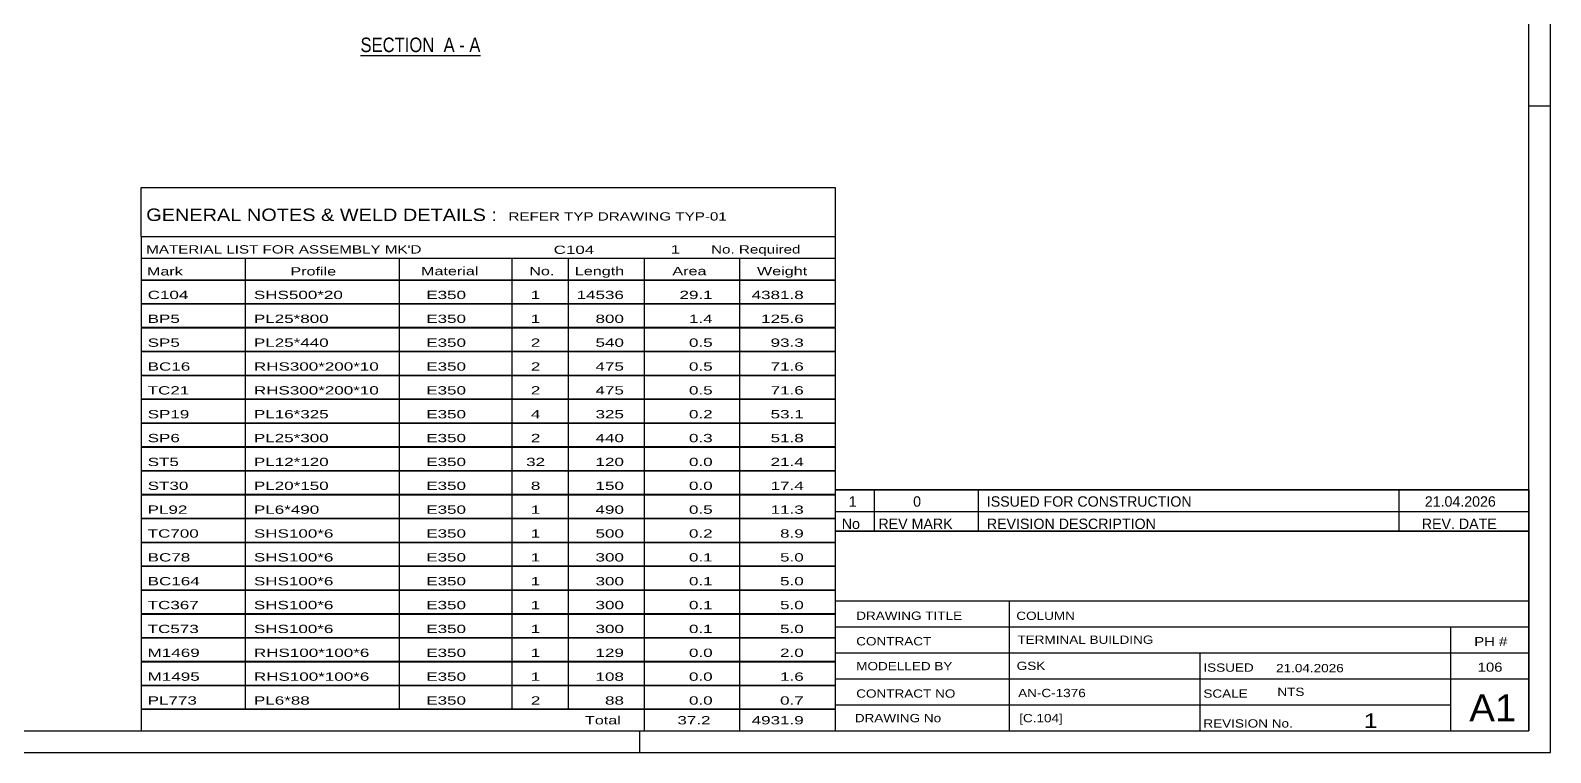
# Model space of a CAD drawing. Header units: millimetres. Extents: x -130 to 464, y -183 to 237.
# Drawn here: x 113.2 to 463.8, y -183 to -16.5 of the extents above; entities that cross this region are included whole.
import ezdxf

# ---------------------------------------------------------------- set-up
doc = ezdxf.new("R2010")
doc.units = ezdxf.units.MM
doc.styles.add('Arial Narrow', font='ARIALN.TTF', dxfattribs={"height": 0.2})

# ---------------------------------------------------------------- blocks, each defined once
blk = doc.blocks.new('Unknown-284929020-1134')
at = {"color": 5, "linetype": 'Continuous'}
for p, q in [((463.79, -182.98), (463.79, 237.02)), ((458.79, -177.98), (458.79, 232.02)), ((463.79, -33.98), (458.79, -33.98)), ((-125.21, -177.98), (458.79, -177.98)), ((253.79, -182.98), (253.79, -177.98)), ((-130.21, -182.98), (463.79, -182.98))]:
    blk.add_line(p, q, dxfattribs=at)
blk = doc.blocks.new('Unknown-284929020-17 - 3059')
at = {"color": 6, "linetype": 'Continuous'}
blk.add_line((189.37, -22.23), (217.02, -22.23), dxfattribs=at)
at = {"color": 0, "linetype": 'Continuous'}
blk.add_wipeout([(207.48, -21.48), (207.48, -17.98), (189.37, -17.98), (189.37, -21.48)], dxfattribs=at)
at = {"color": 7, "linetype": 'Continuous', "style": 'Arial Narrow'}
blk.add_text('SECTION ', height=3.34, dxfattribs=at).set_placement((189.37, -21.48))
at = {"color": 0, "linetype": 'Continuous'}
blk.add_wipeout([(211.09, -21.48), (211.09, -17.98), (208.53, -17.98), (208.53, -21.48)], dxfattribs=at)
blk.add_wipeout([(213.41, -21.48), (213.41, -17.98), (212.14, -17.98), (212.14, -21.48)], dxfattribs=at)
at = {"color": 7, "linetype": 'Continuous', "style": 'Arial Narrow'}
blk.add_text('A', height=3.34, dxfattribs=at).set_placement((208.53, -21.48))
at = {"color": 0, "linetype": 'Continuous'}
blk.add_wipeout([(217.02, -21.48), (217.02, -17.98), (214.46, -17.98), (214.46, -21.48)], dxfattribs=at)
at = {"color": 7, "linetype": 'Continuous', "style": 'Arial Narrow'}
for s, p in [('-', (212.14, -21.48)), ('A', (214.46, -21.48))]:
    blk.add_text(s, height=3.34, dxfattribs=at).set_placement(p)
blk = doc.blocks.new('Unknown-284929020-9032')
at = {"color": 7, "linetype": 'Continuous'}
for p, q in [((298.79, -131.93), (298.79, -177.98)), ((298.79, -131.93), (458.79, -131.93)), ((458.79, -131.98), (458.79, -177.98)), ((298.79, -147.98), (458.79, -147.98)), ((338.93, -147.98), (338.93, -177.98)), ((298.79, -153.98), (458.79, -153.98)), ((440.79, -177.93), (440.79, -153.93)), ((298.79, -159.98), (458.79, -159.98)), ((382.93, -159.98), (382.93, -177.98)), ((298.79, -165.98), (458.79, -165.98)), ((298.79, -171.98), (440.79, -171.98)), ((298.79, -177.98), (458.79, -177.98))]:
    blk.add_line(p, q, dxfattribs=at)
at = {"color": 7, "style": 'Arial Narrow'}
for s, height, width, p in [('DRAWING TITLE', 1.9089, 1.425378, (303.68, -152.38)), ('COLUMN', 1.909, 1.425378, (340.6, -152.4)), ('CONTRACT', 1.909, 1.425378, (303.68, -158.27)), ('TERMINAL BUILDING', 1.9089, 1.425378, (340.85, -157.91)), ('MODELLED BY', 1.9089, 1.425378, (303.68, -164)), ('GSK', 1.909, 1.425378, (340.68, -163.94)), ('ISSUED', 1.909, 1.425378, (383.73, -164.34)), ('21.04.2026', 1.909, 1.425378, (400.49, -164.46)), ('CONTRACT NO', 1.9089, 1.425378, (303.68, -170.32)), ('AN-C-1376', 1.909, 1.425378, (341.02, -170.2)), ('SCALE', 1.909, 1.425378, (383.73, -170.33)), ('A1', 6.204, 1.25, (445.03, -175.78)), ('DRAWING No', 1.909, 1.425378, (303.35, -175.98)), ('[C.104]', 1.909, 1.425378, (341.26, -175.99)), ('1', 3.34, 1.5, (420.71, -177.3)), ('REVISION No.', 1.9089, 1.425378, (383.73, -177.21))]:
    blk.add_text(s, height=height, dxfattribs=dict(at, width=width)).set_placement(p)
at = {"color": 7, "linetype": 'Continuous', "style": 'Arial Narrow'}
for s, height, width, p in [('PH #', 2.1, 1.42538, (446.19, -158.43)), ('106', 2.1, 1.42538, (446.98, -164.33)), ('NTS', 1.909, 1.425378, (400.79, -169.93))]:
    blk.add_text(s, height=height, dxfattribs=dict(at, width=width)).set_placement(p)
blk = doc.blocks.new('Unknown-284929020-9033')
at = {"color": 7, "linetype": 'Continuous'}
for p, q in [((298.79, -122.43), (458.79, -122.43)), ((458.79, -122.43), (298.79, -122.43)), ((298.79, -122.43), (298.79, -127.43)), ((307.79, -122.43), (307.79, -127.43)), ((331.79, -122.43), (331.79, -127.43)), ((428.79, -122.43), (428.79, -127.43)), ((458.79, -122.43), (458.79, -127.43)), ((298.79, -127.43), (458.79, -127.43)), ((298.79, -127.43), (298.79, -131.93)), ((298.79, -127.43), (458.79, -127.43)), ((307.79, -127.43), (307.79, -131.93)), ((331.79, -127.43), (331.79, -131.93)), ((428.79, -127.43), (428.79, -131.93)), ((458.79, -127.43), (458.79, -131.93)), ((458.79, -131.93), (298.79, -131.93))]:
    blk.add_line(p, q, dxfattribs=at)
at = {"color": 7, "linetype": 'Continuous', "style": 'Arial Narrow'}
for s, height, width, p in [('1', 2.39, 1.196471, (301.95, -126.28)), ('0', 2.39, 1.196471, (316.8, -126.28)), ('ISSUED FOR CONSTRUCTION', 2.3861, 1.196471, (333.79, -126.28)), ('21.04.2026', 2.386, 1.196471, (434.79, -126.28)), ('No', 2.386, 1.2, (300.34, -131.43)), ('REV MARK', 2.386, 1.2, (308.79, -131.43)), ('REVISION DESCRIPTION', 2.3861, 1.2, (333.79, -131.43)), ('REV. DATE', 2.386, 1.2, (434.08, -131.43))]:
    blk.add_text(s, height=height, dxfattribs=dict(at, width=width)).set_placement(p)
blk = doc.blocks.new('Unknown-284929020-9034')
at = {"color": 7, "linetype": 'Continuous'}
for p, q in [((138.79, -52.73), (298.79, -52.73)), ((138.79, -63.98), (138.79, -52.73)), ((298.79, -52.73), (298.79, -63.98)), ((138.79, -63.98), (298.79, -63.98)), ((138.79, -63.98), (138.79, -68.98)), ((298.79, -63.98), (298.79, -68.98)), ((138.79, -68.98), (298.79, -68.98)), ((138.79, -68.98), (138.79, -73.98)), ((162.79, -68.98), (162.79, -73.98)), ((198.29, -68.98), (198.29, -73.98)), ((224.29, -68.98), (224.29, -73.98)), ((237.29, -68.98), (237.29, -73.98)), ((254.79, -68.98), (254.79, -73.98)), ((276.79, -68.98), (276.79, -73.98)), ((298.79, -68.98), (298.79, -73.98)), ((138.79, -73.98), (298.79, -73.98)), ((138.79, -74.03), (138.79, -79.43)), ((138.79, -74.03), (298.79, -74.03)), ((162.79, -73.98), (162.79, -79.48)), ((198.29, -73.98), (198.29, -79.48)), ((224.29, -73.98), (224.29, -79.48)), ((237.29, -73.98), (237.29, -79.48)), ((254.79, -73.98), (254.79, -79.48)), ((276.79, -73.98), (276.79, -79.48)), ((298.79, -74.03), (298.79, -79.43)), ((138.79, -79.43), (298.79, -79.43)), ((138.79, -79.53), (138.79, -84.93)), ((138.79, -79.53), (298.79, -79.53)), ((162.79, -79.48), (162.79, -84.98)), ((198.29, -79.48), (198.29, -84.98)), ((224.29, -79.48), (224.29, -84.98)), ((237.29, -79.48), (237.29, -84.98)), ((254.79, -79.48), (254.79, -84.98)), ((276.79, -79.48), (276.79, -84.98)), ((298.79, -79.53), (298.79, -84.93)), ((138.79, -84.93), (298.79, -84.93)), ((138.79, -85.03), (138.79, -90.43)), ((138.79, -85.03), (298.79, -85.03)), ((162.79, -84.98), (162.79, -90.48)), ((198.29, -84.98), (198.29, -90.48)), ((224.29, -84.98), (224.29, -90.48)), ((237.29, -84.98), (237.29, -90.48)), ((254.79, -84.98), (254.79, -90.48)), ((276.79, -84.98), (276.79, -90.48)), ((298.79, -85.03), (298.79, -90.43)), ((138.79, -90.43), (298.79, -90.43)), ((138.79, -90.53), (138.79, -95.93)), ((138.79, -90.53), (298.79, -90.53)), ((162.79, -90.48), (162.79, -95.98)), ((198.29, -90.48), (198.29, -95.98)), ((224.29, -90.48), (224.29, -95.98)), ((237.29, -90.48), (237.29, -95.98)), ((254.79, -90.48), (254.79, -95.98)), ((276.79, -90.48), (276.79, -95.98)), ((298.79, -90.53), (298.79, -95.93)), ((138.79, -95.93), (298.79, -95.93)), ((138.79, -96.03), (138.79, -101.43)), ((138.79, -96.03), (298.79, -96.03)), ((162.79, -95.98), (162.79, -101.48)), ((198.29, -95.98), (198.29, -101.48)), ((224.29, -95.98), (224.29, -101.48)), ((237.29, -95.98), (237.29, -101.48)), ((254.79, -95.98), (254.79, -101.48)), ((276.79, -95.98), (276.79, -101.48)), ((298.79, -96.03), (298.79, -101.43)), ((138.79, -101.43), (298.79, -101.43)), ((138.79, -101.53), (138.79, -106.93)), ((138.79, -101.53), (298.79, -101.53)), ((162.79, -101.48), (162.79, -106.98)), ((198.29, -101.48), (198.29, -106.98)), ((224.29, -101.48), (224.29, -106.98)), ((237.29, -101.48), (237.29, -106.98)), ((254.79, -101.48), (254.79, -106.98)), ((276.79, -101.48), (276.79, -106.98)), ((298.79, -101.53), (298.79, -106.93)), ((138.79, -106.93), (298.79, -106.93)), ((138.79, -107.03), (138.79, -112.43)), ((138.79, -107.03), (298.79, -107.03)), ((162.79, -106.98), (162.79, -112.48)), ((198.29, -106.98), (198.29, -112.48)), ((224.29, -106.98), (224.29, -112.48)), ((237.29, -106.98), (237.29, -112.48)), ((254.79, -106.98), (254.79, -112.48)), ((276.79, -106.98), (276.79, -112.48)), ((298.79, -107.03), (298.79, -112.43)), ((138.79, -112.43), (298.79, -112.43)), ((138.79, -112.53), (138.79, -117.93)), ((138.79, -112.53), (298.79, -112.53)), ((162.79, -112.48), (162.79, -117.98)), ((198.29, -112.48), (198.29, -117.98)), ((224.29, -112.48), (224.29, -117.98)), ((237.29, -112.48), (237.29, -117.98)), ((254.79, -112.48), (254.79, -117.98)), ((276.79, -112.48), (276.79, -117.98)), ((298.79, -112.53), (298.79, -117.93)), ((138.79, -117.93), (298.79, -117.93)), ((138.79, -118.03), (138.79, -123.43)), ((138.79, -118.03), (298.79, -118.03)), ((162.79, -117.98), (162.79, -123.48)), ((198.29, -117.98), (198.29, -123.48)), ((224.29, -117.98), (224.29, -123.48)), ((237.29, -117.98), (237.29, -123.48)), ((254.79, -117.98), (254.79, -123.48)), ((276.79, -117.98), (276.79, -123.48)), ((298.79, -118.03), (298.79, -123.43)), ((138.79, -123.43), (298.79, -123.43)), ((138.79, -123.53), (138.79, -128.93)), ((138.79, -123.53), (298.79, -123.53)), ((162.79, -123.48), (162.79, -128.98)), ((198.29, -123.48), (198.29, -128.98)), ((224.29, -123.48), (224.29, -128.98)), ((237.29, -123.48), (237.29, -128.98)), ((254.79, -123.48), (254.79, -128.98)), ((276.79, -123.48), (276.79, -128.98)), ((298.79, -123.53), (298.79, -128.93)), ((138.79, -128.93), (298.79, -128.93)), ((138.79, -129.03), (138.79, -134.43)), ((138.79, -129.03), (298.79, -129.03)), ((162.79, -128.98), (162.79, -134.48)), ((198.29, -128.98), (198.29, -134.48)), ((224.29, -128.98), (224.29, -134.48)), ((237.29, -128.98), (237.29, -134.48)), ((254.79, -128.98), (254.79, -134.48)), ((276.79, -128.98), (276.79, -134.48)), ((298.79, -129.03), (298.79, -134.43)), ((138.79, -134.43), (298.79, -134.43)), ((138.79, -134.53), (138.79, -139.93)), ((138.79, -134.53), (298.79, -134.53)), ((162.79, -134.48), (162.79, -139.98)), ((198.29, -134.48), (198.29, -139.98)), ((224.29, -134.48), (224.29, -139.98)), ((237.29, -134.48), (237.29, -139.98)), ((254.79, -134.48), (254.79, -139.98)), ((276.79, -134.48), (276.79, -139.98)), ((298.79, -134.53), (298.79, -139.93)), ((138.79, -139.93), (298.79, -139.93)), ((138.79, -140.03), (138.79, -145.43)), ((138.79, -140.03), (298.79, -140.03)), ((162.79, -139.98), (162.79, -145.48)), ((198.29, -139.98), (198.29, -145.48)), ((224.29, -139.98), (224.29, -145.48)), ((237.29, -139.98), (237.29, -145.48)), ((254.79, -139.98), (254.79, -145.48)), ((276.79, -139.98), (276.79, -145.48)), ((298.79, -140.03), (298.79, -145.43)), ((138.79, -145.43), (298.79, -145.43)), ((138.79, -145.53), (138.79, -150.93)), ((138.79, -145.53), (298.79, -145.53)), ((162.79, -145.48), (162.79, -150.98)), ((198.29, -145.48), (198.29, -150.98)), ((224.29, -145.48), (224.29, -150.98)), ((237.29, -145.48), (237.29, -150.98)), ((254.79, -145.48), (254.79, -150.98)), ((276.79, -145.48), (276.79, -150.98)), ((298.79, -145.53), (298.79, -150.93)), ((138.79, -150.93), (298.79, -150.93)), ((138.79, -151.03), (138.79, -156.43)), ((138.79, -151.03), (298.79, -151.03)), ((162.79, -150.98), (162.79, -156.48)), ((198.29, -150.98), (198.29, -156.48)), ((224.29, -150.98), (224.29, -156.48)), ((237.29, -150.98), (237.29, -156.48)), ((254.79, -150.98), (254.79, -156.48)), ((276.79, -150.98), (276.79, -156.48)), ((298.79, -151.03), (298.79, -156.43)), ((138.79, -156.43), (298.79, -156.43)), ((138.79, -156.53), (138.79, -161.93)), ((138.79, -156.53), (298.79, -156.53)), ((162.79, -156.48), (162.79, -161.98)), ((198.29, -156.48), (198.29, -161.98)), ((224.29, -156.48), (224.29, -161.98)), ((237.29, -156.48), (237.29, -161.98)), ((254.79, -156.48), (254.79, -161.98)), ((276.79, -156.48), (276.79, -161.98)), ((298.79, -156.53), (298.79, -161.93)), ((138.79, -161.93), (298.79, -161.93)), ((138.79, -162.03), (138.79, -167.43)), ((138.79, -162.03), (298.79, -162.03)), ((162.79, -161.98), (162.79, -167.48)), ((198.29, -161.98), (198.29, -167.48)), ((224.29, -161.98), (224.29, -167.48)), ((237.29, -161.98), (237.29, -167.48)), ((254.79, -161.98), (254.79, -167.48)), ((276.79, -161.98), (276.79, -167.48)), ((298.79, -162.03), (298.79, -167.43)), ((138.79, -167.43), (298.79, -167.43)), ((138.79, -167.53), (138.79, -172.93)), ((138.79, -167.53), (298.79, -167.53)), ((162.79, -167.48), (162.79, -172.98)), ((198.29, -167.48), (198.29, -172.98)), ((224.29, -167.48), (224.29, -172.98)), ((237.29, -167.48), (237.29, -172.98)), ((254.79, -167.48), (254.79, -172.98)), ((276.79, -167.48), (276.79, -172.98)), ((298.79, -167.53), (298.79, -172.93)), ((138.79, -172.93), (298.79, -172.93)), ((138.79, -172.98), (298.79, -172.98)), ((138.79, -172.98), (138.79, -177.98)), ((254.79, -172.98), (254.79, -177.98)), ((276.79, -172.98), (276.79, -177.98)), ((298.79, -172.98), (298.79, -177.98)), ((138.79, -177.98), (298.79, -177.98))]:
    blk.add_line(p, q, dxfattribs=at)
at = {"color": 7, "style": 'Arial Narrow'}
for s, height, width, p in [('GENERAL NOTES & WELD DETAILS :', 2.8633, 1.4, (139.95, -60.42)), ('REFER TYP DRAWING TYP-01', 1.9089, 1.6, (223.49, -60.32)), ("MATERIAL LIST FOR ASSEMBLY MK'D", 1.9089, 1.6, (139.95, -67.92)), ('C104', 1.909, 1.794707, (233.9, -68.01)), ('1', 1.91, 1.794707, (260.88, -67.92)), ('No. Required', 1.9089, 1.6, (270.21, -67.92)), ('Mark', 1.909, 1.7, (140.13, -72.98)), ('Profile', 1.909, 1.7, (173.21, -72.98)), ('Material', 1.909, 1.7, (203.33, -72.92)), ('No.', 1.909, 1.7, (228.29, -72.92)), ('Length', 1.909, 1.7, (238.79, -72.92)), ('Area', 1.909, 1.7, (261.29, -72.92)), ('Weight', 1.909, 1.7, (280.79, -72.92))]:
    blk.add_text(s, height=height, dxfattribs=dict(at, width=width)).set_placement(p)
at = {"color": 7, "linetype": 'Continuous', "style": 'Arial Narrow'}
for s, height, width, p in [('C104', 1.909, 1.794707, (140.29, -78.42)), ('SHS500*20', 1.909, 1.794707, (164.79, -78.42)), ('E350', 1.909, 1.794707, (204.53, -78.42)), ('1', 1.91, 1.794707, (228.65, -78.42)), ('14536', 1.909, 1.794707, (239.19, -78.42)), ('29.1', 1.909, 1.794707, (262.93, -78.42)), ('4381.8', 1.909, 1.794707, (279.56, -78.42)), ('BP5', 1.909, 1.794707, (140.29, -83.92)), ('PL25*800', 1.909, 1.794707, (164.79, -83.92)), ('E350', 1.909, 1.794707, (204.53, -83.92)), ('1', 1.91, 1.794707, (228.65, -83.92)), ('800', 1.909, 1.794707, (243.56, -83.92)), ('1.4', 1.909, 1.794707, (265.11, -83.92)), ('125.6', 1.909, 1.794707, (281.75, -83.92)), ('SP5', 1.909, 1.794707, (140.29, -89.42)), ('PL25*440', 1.909, 1.794707, (164.79, -89.42)), ('E350', 1.909, 1.794707, (204.53, -89.42)), ('2', 1.91, 1.794707, (228.65, -89.42)), ('540', 1.909, 1.794707, (243.56, -89.42)), ('0.5', 1.909, 1.794707, (265.11, -89.42)), ('93.3', 1.909, 1.794707, (283.94, -89.42)), ('BC16', 1.909, 1.794707, (140.29, -94.92)), ('RHS300*200*10', 1.9089, 1.794707, (164.79, -94.92)), ('E350', 1.909, 1.794707, (204.53, -94.92)), ('2', 1.91, 1.794707, (228.65, -94.92)), ('475', 1.909, 1.794707, (243.56, -94.92)), ('0.5', 1.909, 1.794707, (265.11, -94.92)), ('71.6', 1.909, 1.794707, (283.94, -94.92)), ('TC21', 1.909, 1.794707, (140.29, -100.42)), ('RHS300*200*10', 1.9089, 1.794707, (164.79, -100.42)), ('E350', 1.909, 1.794707, (204.53, -100.42)), ('2', 1.91, 1.794707, (228.65, -100.42)), ('475', 1.909, 1.794707, (243.56, -100.42)), ('0.5', 1.909, 1.794707, (265.11, -100.42)), ('71.6', 1.909, 1.794707, (283.94, -100.42)), ('SP19', 1.909, 1.794707, (140.29, -105.92)), ('PL16*325', 1.909, 1.794707, (164.79, -105.92)), ('E350', 1.909, 1.794707, (204.53, -105.92)), ('4', 1.91, 1.794707, (228.65, -105.92)), ('325', 1.909, 1.794707, (243.56, -105.92)), ('0.2', 1.909, 1.794707, (265.11, -105.92)), ('53.1', 1.909, 1.794707, (283.94, -105.92)), ('SP6', 1.909, 1.794707, (140.29, -111.42)), ('PL25*300', 1.909, 1.794707, (164.79, -111.42)), ('E350', 1.909, 1.794707, (204.53, -111.42)), ('2', 1.91, 1.794707, (228.65, -111.42)), ('440', 1.909, 1.794707, (243.56, -111.42)), ('0.3', 1.909, 1.794707, (265.11, -111.42)), ('51.8', 1.909, 1.794707, (283.94, -111.42)), ('ST5', 1.909, 1.794707, (140.29, -116.92)), ('PL12*120', 1.909, 1.794707, (164.79, -116.92)), ('E350', 1.909, 1.794707, (204.53, -116.92)), ('32', 1.909, 1.794707, (227.56, -116.92)), ('120', 1.909, 1.794707, (243.56, -116.92)), ('0.0', 1.909, 1.794707, (265.11, -116.92)), ('21.4', 1.909, 1.794707, (283.94, -116.92)), ('ST30', 1.909, 1.794707, (140.29, -122.42)), ('PL20*150', 1.909, 1.794707, (164.79, -122.42)), ('E350', 1.909, 1.794707, (204.53, -122.42)), ('8', 1.91, 1.794707, (228.65, -122.42)), ('150', 1.909, 1.794707, (243.56, -122.42)), ('0.0', 1.909, 1.794707, (265.11, -122.42)), ('17.4', 1.909, 1.794707, (283.94, -122.42)), ('PL92', 1.909, 1.794707, (140.29, -127.92)), ('PL6*490', 1.909, 1.794707, (164.79, -127.92)), ('E350', 1.909, 1.794707, (204.53, -127.92)), ('1', 1.91, 1.794707, (228.65, -127.92)), ('490', 1.909, 1.794707, (243.56, -127.92)), ('0.5', 1.909, 1.794707, (265.11, -127.92)), ('11.3', 1.909, 1.794707, (283.94, -127.92)), ('TC700', 1.909, 1.794707, (140.29, -133.42)), ('SHS100*6', 1.909, 1.794707, (164.79, -133.42)), ('E350', 1.909, 1.794707, (204.53, -133.42)), ('1', 1.91, 1.794707, (228.65, -133.42)), ('500', 1.909, 1.794707, (243.56, -133.42)), ('0.2', 1.909, 1.794707, (265.11, -133.42)), ('8.9', 1.909, 1.794707, (286.12, -133.42)), ('BC78', 1.909, 1.794707, (140.29, -138.92)), ('SHS100*6', 1.909, 1.794707, (164.79, -138.92)), ('E350', 1.909, 1.794707, (204.53, -138.92)), ('1', 1.91, 1.794707, (228.65, -138.92)), ('300', 1.909, 1.794707, (243.56, -138.92)), ('0.1', 1.909, 1.794707, (265.11, -138.92)), ('5.0', 1.909, 1.794707, (286.12, -138.92)), ('BC164', 1.909, 1.794707, (140.29, -144.42)), ('SHS100*6', 1.909, 1.794707, (164.79, -144.42)), ('E350', 1.909, 1.794707, (204.53, -144.42)), ('1', 1.91, 1.794707, (228.65, -144.42)), ('300', 1.909, 1.794707, (243.56, -144.42)), ('0.1', 1.909, 1.794707, (265.11, -144.42)), ('5.0', 1.909, 1.794707, (286.12, -144.42)), ('TC367', 1.909, 1.794707, (140.29, -149.92)), ('SHS100*6', 1.909, 1.794707, (164.79, -149.92)), ('E350', 1.909, 1.794707, (204.53, -149.92)), ('1', 1.91, 1.794707, (228.65, -149.92)), ('300', 1.909, 1.794707, (243.56, -149.92)), ('0.1', 1.909, 1.794707, (265.11, -149.92)), ('5.0', 1.909, 1.794707, (286.12, -149.92)), ('TC573', 1.909, 1.794707, (140.29, -155.42)), ('SHS100*6', 1.909, 1.794707, (164.79, -155.42)), ('E350', 1.909, 1.794707, (204.53, -155.42)), ('1', 1.91, 1.794707, (228.65, -155.42)), ('300', 1.909, 1.794707, (243.56, -155.42)), ('0.1', 1.909, 1.794707, (265.11, -155.42)), ('5.0', 1.909, 1.794707, (286.12, -155.42)), ('M1469', 1.909, 1.794707, (140.29, -160.92)), ('RHS100*100*6', 1.9089, 1.794707, (164.79, -160.92)), ('E350', 1.909, 1.794707, (204.53, -160.92)), ('1', 1.91, 1.794707, (228.65, -160.92)), ('129', 1.909, 1.794707, (243.56, -160.92)), ('0.0', 1.909, 1.794707, (265.11, -160.92)), ('2.0', 1.909, 1.794707, (286.12, -160.92)), ('M1495', 1.909, 1.794707, (140.29, -166.42)), ('RHS100*100*6', 1.9089, 1.794707, (164.79, -166.42)), ('E350', 1.909, 1.794707, (204.53, -166.42)), ('1', 1.91, 1.794707, (228.65, -166.42)), ('108', 1.909, 1.794707, (243.56, -166.42)), ('0.0', 1.909, 1.794707, (265.11, -166.42)), ('1.6', 1.909, 1.794707, (286.12, -166.42)), ('PL773', 1.909, 1.794707, (140.29, -171.92)), ('PL6*88', 1.909, 1.794707, (164.79, -171.92)), ('E350', 1.909, 1.794707, (204.53, -171.92)), ('2', 1.91, 1.794707, (228.65, -171.92)), ('88', 1.909, 1.794707, (245.75, -171.92)), ('0.0', 1.909, 1.794707, (265.11, -171.92)), ('0.7', 1.909, 1.794707, (286.12, -171.92)), ('Total', 1.909, 1.7, (241.13, -176.48)), ('37.2', 1.909, 1.794707, (262.44, -176.48)), ('4931.9', 1.909, 1.794707, (279.56, -176.48))]:
    blk.add_text(s, height=height, dxfattribs=dict(at, width=width)).set_placement(p)

msp = doc.modelspace()

# ---------------------------------------------------------------- block references
for name in ['Unknown-284929020-1134', 'Unknown-284929020-9034', 'Unknown-284929020-9033', 'Unknown-284929020-9032']:
    msp.add_blockref(name, (0, 0))

# ---------------------------------------------------------------- next in the draw order: block references
msp.add_blockref('Unknown-284929020-17 - 3059', (0, 0))

doc.saveas('drawing.dxf')
